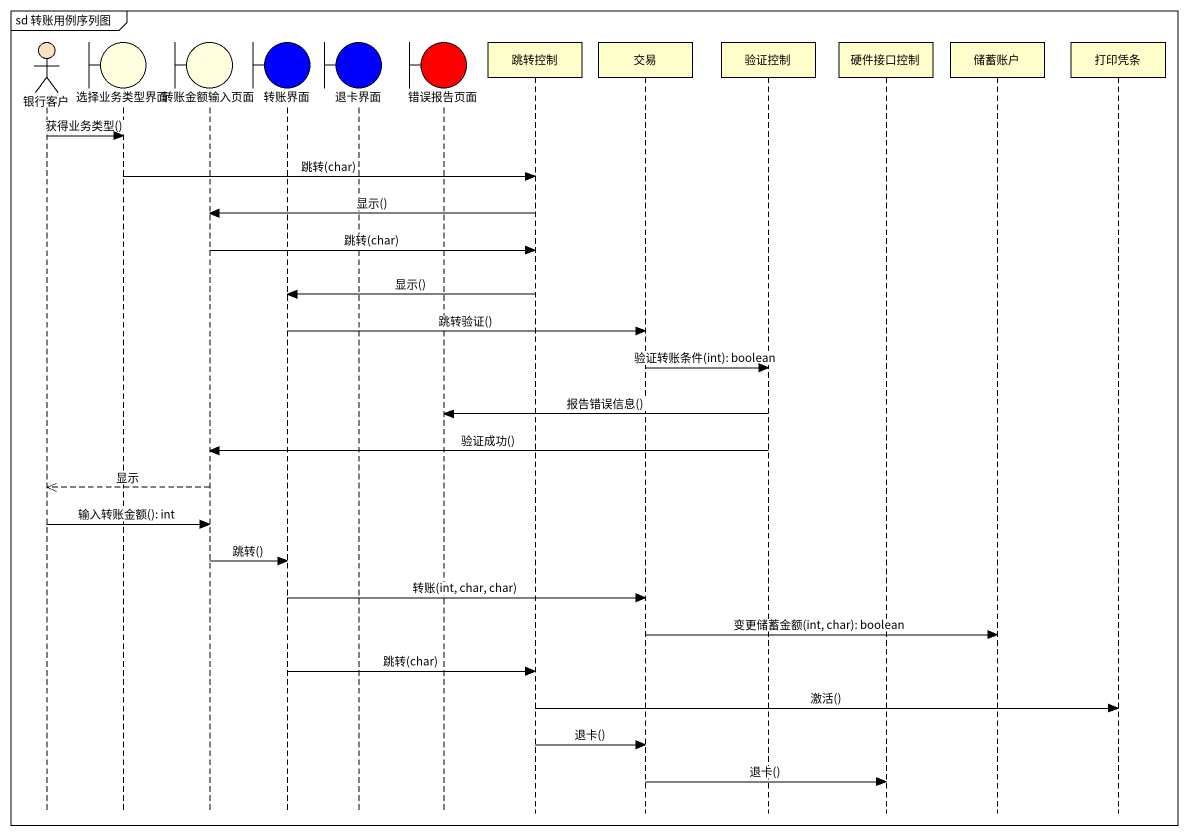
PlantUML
@startuml
mainframe sd 转账用例序列图
hide footbox
actor 银行客户 #F8E2C1
boundary 选择业务类型界面 #FFFFE0
boundary 转账金额输入页面 #FFFFE0
boundary 转账界面 #0000FF
boundary 退卡界面 #0000FF
boundary 错误报告页面 #FF0000
participant 跳转控制
participant 交易
participant 验证控制
participant 硬件接口控制
participant 储蓄账户
participant 打印凭条

银行客户 -> 选择业务类型界面 : 获得业务类型()
选择业务类型界面 -> 跳转控制 : 跳转(char)
跳转控制 -> 转账金额输入页面 : 显示()
转账金额输入页面 -> 跳转控制 : 跳转(char)
跳转控制 -> 转账界面 : 显示()
转账界面 -> 交易 : 跳转验证()
交易 -> 验证控制 : 验证转账条件(int): boolean
验证控制 -> 错误报告页面 : 报告错误信息()
验证控制 -> 转账金额输入页面 : 验证成功()
转账金额输入页面 -->> 银行客户 : 显示
银行客户 -> 转账金额输入页面 : 输入转账金额(): int
转账金额输入页面 -> 转账界面 : 跳转()
转账界面 -> 交易 : 转账(int, char, char)
交易 -> 储蓄账户 : 变更储蓄金额(int, char): boolean
转账界面 -> 跳转控制 : 跳转(char)
跳转控制 -> 打印凭条 : 激活()
跳转控制 -> 交易 : 退卡()
交易 -> 硬件接口控制 : 退卡()
@enduml
